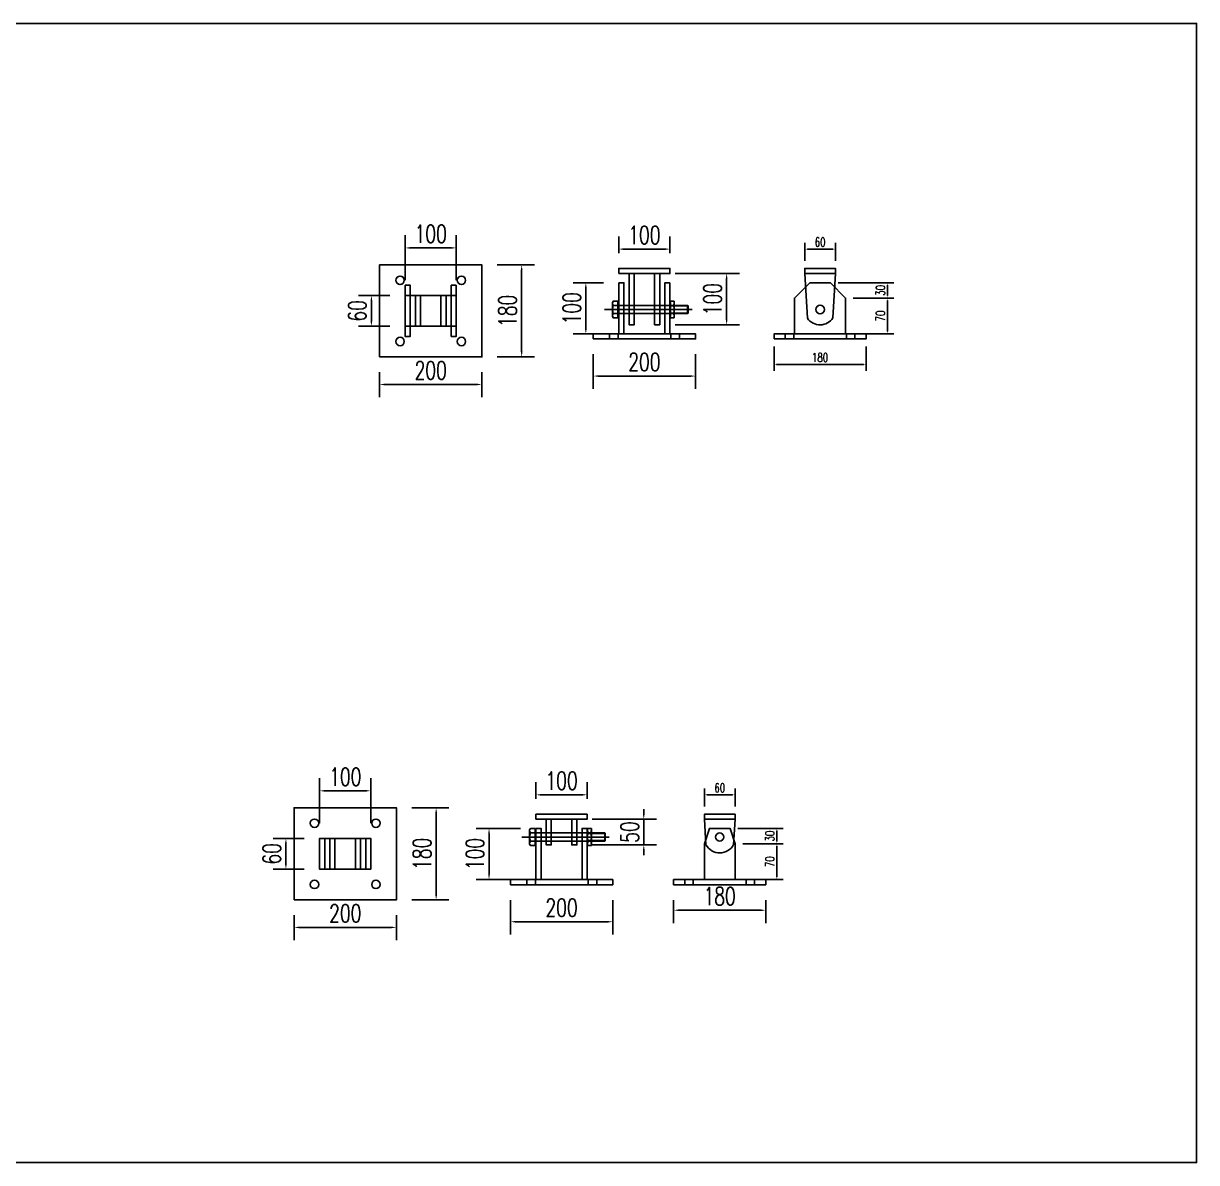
# Model space of a CAD drawing. Header units: millimetres. Extents: x -1546798 to -962116, y 1297493 to 1531173.
# Drawn here: x -1272236 to -1269943, y 1318310 to 1320538 of the extents above; entities that cross this region are included whole.
import ezdxf

# ---------------------------------------------------------------- set-up
doc = ezdxf.new("R2010")
doc.units = ezdxf.units.MM
doc.header["$LTSCALE"] = 10
doc.layers.get('0').update_dxf_attribs({"linetype": 'CONTINUOUS'})
doc.layers.get('DEFPOINTS').update_dxf_attribs({"linetype": 'CONTINUOUS'})
doc.layers.add('W-STEEL_FRAME钢架', color=3, linetype='CONTINUOUS')
doc.layers.add('铝架', color=3, linetype='CONTINUOUS')
doc.styles.add('STANDARD_T3', font='simplex.shx', dxfattribs={"width": 0.7, "bigfont": 'gbcbig.shx'})
doc.dimstyles.new('W&&10', dxfattribs={"dimtxt": 35, "dimasz": 10, "dimexe": 25, "dimexo": 30, "dimgap": 10, "dimtad": 1, "dimdec": 0, "dimzin": 0, "dimdsep": 46, "dimtxsty": 'STANDARD_T3', "dimcen": 0.09, "dimclrd": 1, "dimclre": 1, "dimclrt": 7, "dimazin": 2, "dimtfac": 1, "dimtdec": 0, "dimtix": 1, "dimtmove": 2, "dimatfit": 3, "dimfxl": 100, "dimtolj": 1, "dimtzin": 0, "dimarcsym": 0})
doc.dimstyles.new('W&&5', dxfattribs={"dimtxt": 17.5, "dimasz": 5, "dimexe": 12.5, "dimexo": 15, "dimgap": 5, "dimtad": 1, "dimdec": 0, "dimzin": 0, "dimdsep": 46, "dimtxsty": 'STANDARD_T3', "dimcen": 0.09, "dimclrd": 1, "dimclre": 1, "dimclrt": 7, "dimazin": 2, "dimtfac": 1, "dimtdec": 0, "dimtix": 1, "dimtmove": 2, "dimatfit": 3, "dimfxl": 100, "dimtolj": 1, "dimtzin": 0, "dimarcsym": 0})

# ---------------------------------------------------------------- blocks, each defined once
blk = doc.blocks.new('*D1167')
at = {"layer": 'DEFPOINTS', "color": 0, "transparency": 16777216}
for p in [(-1271122.3, 1319921), (-1270922.3, 1319921), (-1270922.3, 1319848.4)]:
    blk.add_point(p, dxfattribs=at)
at = {"layer": 'W-STEEL_FRAME钢架', "color": 1, "lineweight": -2, "transparency": 16777216}
for p, q in [((-1271122.3, 1319891), (-1271122.3, 1319823.4)), ((-1270922.3, 1319891), (-1270922.3, 1319823.4)), ((-1271112.3, 1319848.4), (-1270932.3, 1319848.4))]:
    blk.add_line(p, q, dxfattribs=at)
at = {"layer": 'W-STEEL_FRAME钢架', "color": 1, "transparency": 16777216}
for points in [[(-1271112.3, 1319850.1), (-1271112.3, 1319846.8), (-1271122.3, 1319848.4)], [(-1270932.3, 1319850.1), (-1270932.3, 1319846.8), (-1270922.3, 1319848.4)]]:
    blk.add_solid(points, dxfattribs=at)
at = {"layer": 'W-STEEL_FRAME钢架', "color": 7, "transparency": 16777216, "insert": (-1271022.3, 1319875.9), "char_height": 35, "attachment_point": 5, "style": 'STANDARD_T3'}
blk.add_mtext('\\A1;200', dxfattribs=at)
blk = doc.blocks.new('*D1168')
at = {"layer": 'DEFPOINTS', "color": 0, "transparency": 16777216}
for p in [(-1271136.8, 1320031), (-1271072.3, 1320031), (-1271072.3, 1319931)]:
    blk.add_point(p, dxfattribs=at)
at = {"layer": 'W-STEEL_FRAME钢架', "color": 1, "lineweight": -2, "transparency": 16777216}
for p, q in [((-1271102.3, 1320031), (-1271161.8, 1320031)), ((-1271136.8, 1319941), (-1271136.8, 1320021)), ((-1271102.3, 1319931), (-1271161.8, 1319931))]:
    blk.add_line(p, q, dxfattribs=at)
at = {"layer": 'W-STEEL_FRAME钢架', "color": 1, "transparency": 16777216}
for points in [[(-1271138.5, 1320021), (-1271135.1, 1320021), (-1271136.8, 1320031)], [(-1271138.5, 1319941), (-1271135.1, 1319941), (-1271136.8, 1319931)]]:
    blk.add_solid(points, dxfattribs=at)
at = {"layer": 'W-STEEL_FRAME钢架', "color": 7, "transparency": 16777216, "insert": (-1271164.3, 1319981), "char_height": 35, "attachment_point": 5, "rotation": 90, "style": 'STANDARD_T3'}
blk.add_mtext('\\A1;100', dxfattribs=at)
blk = doc.blocks.new('*D1169')
at = {"layer": 'DEFPOINTS', "color": 0, "transparency": 16777216}
for p in [(-1270992.3, 1320048.8), (-1270992.3, 1319948.8), (-1270861.5, 1319948.8)]:
    blk.add_point(p, dxfattribs=at)
at = {"layer": 'W-STEEL_FRAME钢架', "color": 1, "lineweight": -2, "transparency": 16777216}
for p, q in [((-1270962.3, 1320048.8), (-1270836.5, 1320048.8)), ((-1270861.5, 1320038.8), (-1270861.5, 1319958.8)), ((-1270962.3, 1319948.8), (-1270836.5, 1319948.8))]:
    blk.add_line(p, q, dxfattribs=at)
at = {"layer": 'W-STEEL_FRAME钢架', "color": 1, "transparency": 16777216}
for points in [[(-1270863.2, 1320038.8), (-1270859.8, 1320038.8), (-1270861.5, 1320048.8)], [(-1270863.2, 1319958.8), (-1270859.8, 1319958.8), (-1270861.5, 1319948.8)]]:
    blk.add_solid(points, dxfattribs=at)
at = {"layer": 'W-STEEL_FRAME钢架', "color": 7, "transparency": 16777216, "insert": (-1270889, 1319998.8), "char_height": 35, "attachment_point": 5, "rotation": 90, "style": 'STANDARD_T3'}
blk.add_mtext('\\A1;100', dxfattribs=at)
blk = doc.blocks.new('*D1170')
at = {"layer": 'DEFPOINTS', "color": 0, "transparency": 16777216}
for p in [(-1270972.3, 1320096.7), (-1271072.3, 1320058.8), (-1270972.3, 1320058.8)]:
    blk.add_point(p, dxfattribs=at)
at = {"layer": 'W-STEEL_FRAME钢架', "color": 1, "lineweight": -2, "transparency": 16777216}
for p, q in [((-1271072.3, 1320088.8), (-1271072.3, 1320121.7)), ((-1270972.3, 1320088.8), (-1270972.3, 1320121.7)), ((-1271062.3, 1320096.7), (-1270982.3, 1320096.7))]:
    blk.add_line(p, q, dxfattribs=at)
at = {"layer": 'W-STEEL_FRAME钢架', "color": 1, "transparency": 16777216}
for points in [[(-1271062.3, 1320098.4), (-1271062.3, 1320095), (-1271072.3, 1320096.7)], [(-1270982.3, 1320098.4), (-1270982.3, 1320095), (-1270972.3, 1320096.7)]]:
    blk.add_solid(points, dxfattribs=at)
at = {"layer": 'W-STEEL_FRAME钢架', "color": 7, "transparency": 16777216, "insert": (-1271022.3, 1320124.2), "char_height": 35, "attachment_point": 5, "style": 'STANDARD_T3'}
blk.add_mtext('\\A1;100', dxfattribs=at)
blk = doc.blocks.new('*D1171')
at = {"layer": 'DEFPOINTS', "color": 0, "transparency": 16777216}
for p in [(-1270768.8, 1319921), (-1270588.8, 1319921), (-1270588.8, 1319871)]:
    blk.add_point(p, dxfattribs=at)
at = {"layer": 'W-STEEL_FRAME钢架', "color": 1, "lineweight": -2, "transparency": 16777216}
for p, q in [((-1270768.8, 1319906), (-1270768.8, 1319858.5)), ((-1270588.8, 1319906), (-1270588.8, 1319858.5)), ((-1270763.8, 1319871), (-1270593.8, 1319871))]:
    blk.add_line(p, q, dxfattribs=at)
at = {"layer": 'W-STEEL_FRAME钢架', "color": 1, "transparency": 16777216}
for points in [[(-1270763.8, 1319871.8), (-1270763.8, 1319870.1), (-1270768.8, 1319871)], [(-1270593.8, 1319871.8), (-1270593.8, 1319870.1), (-1270588.8, 1319871)]]:
    blk.add_solid(points, dxfattribs=at)
at = {"layer": 'W-STEEL_FRAME钢架', "color": 7, "transparency": 16777216, "insert": (-1270678.8, 1319884.7), "char_height": 17.5, "attachment_point": 5, "style": 'STANDARD_T3'}
blk.add_mtext('\\A1;180', dxfattribs=at)
blk = doc.blocks.new('*D1172')
at = {"layer": 'DEFPOINTS', "color": 0, "transparency": 16777216}
for p in [(-1270648.7, 1320096.7), (-1270708.7, 1320058.8), (-1270648.7, 1320058.8)]:
    blk.add_point(p, dxfattribs=at)
at = {"layer": 'W-STEEL_FRAME钢架', "color": 1, "lineweight": -2, "transparency": 16777216}
for p, q in [((-1270708.7, 1320073.8), (-1270708.7, 1320109.2)), ((-1270648.7, 1320073.8), (-1270648.7, 1320109.2)), ((-1270703.7, 1320096.7), (-1270653.7, 1320096.7))]:
    blk.add_line(p, q, dxfattribs=at)
at = {"layer": 'W-STEEL_FRAME钢架', "color": 1, "transparency": 16777216}
for points in [[(-1270703.7, 1320097.5), (-1270703.7, 1320095.8), (-1270708.7, 1320096.7)], [(-1270653.7, 1320097.5), (-1270653.7, 1320095.8), (-1270648.7, 1320096.7)]]:
    blk.add_solid(points, dxfattribs=at)
at = {"layer": 'W-STEEL_FRAME钢架', "color": 7, "transparency": 16777216, "insert": (-1270678.7, 1320110.4), "char_height": 17.5, "attachment_point": 5, "style": 'STANDARD_T3'}
blk.add_mtext('\\A1;60', dxfattribs=at)
blk = doc.blocks.new('*D1173')
at = {"layer": 'DEFPOINTS', "color": 0, "transparency": 16777216}
for p in [(-1270628.8, 1320001), (-1270546.9, 1320001), (-1270628.8, 1319931)]:
    blk.add_point(p, dxfattribs=at)
at = {"layer": 'W-STEEL_FRAME钢架', "color": 1, "lineweight": -2, "transparency": 16777216}
for p, q in [((-1270613.8, 1320001), (-1270534.4, 1320001)), ((-1270546.9, 1319936), (-1270546.9, 1319996)), ((-1270613.8, 1319931), (-1270534.4, 1319931))]:
    blk.add_line(p, q, dxfattribs=at)
at = {"layer": 'W-STEEL_FRAME钢架', "color": 1, "transparency": 16777216}
for points in [[(-1270547.7, 1319996), (-1270546.1, 1319996), (-1270546.9, 1320001)], [(-1270547.7, 1319936), (-1270546.1, 1319936), (-1270546.9, 1319931)]]:
    blk.add_solid(points, dxfattribs=at)
at = {"layer": 'W-STEEL_FRAME钢架', "color": 7, "transparency": 16777216, "insert": (-1270560.7, 1319966), "char_height": 17.5, "attachment_point": 5, "rotation": 90, "style": 'STANDARD_T3'}
blk.add_mtext('\\A1;70', dxfattribs=at)
blk = doc.blocks.new('*D1174')
at = {"layer": 'DEFPOINTS', "color": 0, "transparency": 16777216}
for p in [(-1270658.6, 1320031), (-1270546.9, 1320031), (-1270628.8, 1320001)]:
    blk.add_point(p, dxfattribs=at)
at = {"layer": 'W-STEEL_FRAME钢架', "color": 1, "lineweight": -2, "transparency": 16777216}
for p, q in [((-1270643.6, 1320031), (-1270534.4, 1320031)), ((-1270546.9, 1320006), (-1270546.9, 1320026)), ((-1270613.8, 1320001), (-1270534.4, 1320001))]:
    blk.add_line(p, q, dxfattribs=at)
at = {"layer": 'W-STEEL_FRAME钢架', "color": 1, "transparency": 16777216}
for points in [[(-1270547.7, 1320026), (-1270546.1, 1320026), (-1270546.9, 1320031)], [(-1270547.7, 1320006), (-1270546.1, 1320006), (-1270546.9, 1320001)]]:
    blk.add_solid(points, dxfattribs=at)
at = {"layer": 'W-STEEL_FRAME钢架', "color": 7, "transparency": 16777216, "insert": (-1270560.7, 1320016), "char_height": 17.5, "attachment_point": 5, "rotation": 90, "style": 'STANDARD_T3'}
blk.add_mtext('\\A1;30', dxfattribs=at)
blk = doc.blocks.new('*D1175')
at = {"layer": 'DEFPOINTS', "color": 0, "transparency": 16777216}
for p in [(-1271540.1, 1319885.9), (-1271340.1, 1319885.9), (-1271340.1, 1319832)]:
    blk.add_point(p, dxfattribs=at)
at = {"layer": 'W-STEEL_FRAME钢架', "color": 1, "lineweight": -2, "transparency": 16777216}
for p, q in [((-1271540.1, 1319855.9), (-1271540.1, 1319807)), ((-1271340.1, 1319855.9), (-1271340.1, 1319807)), ((-1271530.1, 1319832), (-1271350.1, 1319832))]:
    blk.add_line(p, q, dxfattribs=at)
at = {"layer": 'W-STEEL_FRAME钢架', "color": 1, "transparency": 16777216}
for points in [[(-1271530.1, 1319833.6), (-1271530.1, 1319830.3), (-1271540.1, 1319832)], [(-1271350.1, 1319833.6), (-1271350.1, 1319830.3), (-1271340.1, 1319832)]]:
    blk.add_solid(points, dxfattribs=at)
at = {"layer": 'W-STEEL_FRAME钢架', "color": 7, "transparency": 16777216, "insert": (-1271440.1, 1319859.5), "char_height": 35, "attachment_point": 5, "style": 'STANDARD_T3'}
blk.add_mtext('\\A1;200', dxfattribs=at)
blk = doc.blocks.new('*D1110')
at = {"layer": 'DEFPOINTS', "color": 0, "transparency": 16777216}
for p in [(-1271340.1, 1320065.9), (-1271262.3, 1320065.9), (-1271340.1, 1319885.9)]:
    blk.add_point(p, dxfattribs=at)
at = {"layer": 'W-STEEL_FRAME钢架', "color": 1, "lineweight": -2, "transparency": 16777216}
for p, q in [((-1271310.1, 1320065.9), (-1271237.3, 1320065.9)), ((-1271262.3, 1319895.9), (-1271262.3, 1320055.9)), ((-1271310.1, 1319885.9), (-1271237.3, 1319885.9))]:
    blk.add_line(p, q, dxfattribs=at)
at = {"layer": 'W-STEEL_FRAME钢架', "color": 1, "transparency": 16777216}
for points in [[(-1271263.9, 1320055.9), (-1271260.6, 1320055.9), (-1271262.3, 1320065.9)], [(-1271263.9, 1319895.9), (-1271260.6, 1319895.9), (-1271262.3, 1319885.9)]]:
    blk.add_solid(points, dxfattribs=at)
at = {"layer": 'W-STEEL_FRAME钢架', "color": 7, "transparency": 16777216, "insert": (-1271289.8, 1319975.9), "char_height": 35, "attachment_point": 5, "rotation": 90, "style": 'STANDARD_T3'}
blk.add_mtext('\\A1;180', dxfattribs=at)
blk = doc.blocks.new('*D1176')
at = {"layer": 'DEFPOINTS', "color": 0, "transparency": 16777216}
for p in [(-1271390.1, 1320099.1), (-1271490.1, 1320005.9), (-1271390.1, 1320005.9)]:
    blk.add_point(p, dxfattribs=at)
at = {"layer": 'W-STEEL_FRAME钢架', "color": 1, "lineweight": -2, "transparency": 16777216}
for p, q in [((-1271490.1, 1320035.9), (-1271490.1, 1320124.1)), ((-1271390.1, 1320035.9), (-1271390.1, 1320124.1)), ((-1271480.1, 1320099.1), (-1271400.1, 1320099.1))]:
    blk.add_line(p, q, dxfattribs=at)
at = {"layer": 'W-STEEL_FRAME钢架', "color": 1, "transparency": 16777216}
for points in [[(-1271480.1, 1320100.7), (-1271480.1, 1320097.4), (-1271490.1, 1320099.1)], [(-1271400.1, 1320100.7), (-1271400.1, 1320097.4), (-1271390.1, 1320099.1)]]:
    blk.add_solid(points, dxfattribs=at)
at = {"layer": 'W-STEEL_FRAME钢架', "color": 7, "transparency": 16777216, "insert": (-1271440.1, 1320126.6), "char_height": 35, "attachment_point": 5, "style": 'STANDARD_T3'}
blk.add_mtext('\\A1;100', dxfattribs=at)
blk = doc.blocks.new('*D1177')
at = {"layer": 'DEFPOINTS', "color": 0, "transparency": 16777216}
for p in [(-1271556.1, 1320005.9), (-1271490.1, 1320005.9), (-1271490.1, 1319945.9)]:
    blk.add_point(p, dxfattribs=at)
at = {"layer": 'W-STEEL_FRAME钢架', "color": 1, "lineweight": -2, "transparency": 16777216}
for p, q in [((-1271520.1, 1320005.9), (-1271581.1, 1320005.9)), ((-1271556.1, 1319955.9), (-1271556.1, 1319995.9)), ((-1271520.1, 1319945.9), (-1271581.1, 1319945.9))]:
    blk.add_line(p, q, dxfattribs=at)
at = {"layer": 'W-STEEL_FRAME钢架', "color": 1, "transparency": 16777216}
for points in [[(-1271557.8, 1319995.9), (-1271554.4, 1319995.9), (-1271556.1, 1320005.9)], [(-1271557.8, 1319955.9), (-1271554.4, 1319955.9), (-1271556.1, 1319945.9)]]:
    blk.add_solid(points, dxfattribs=at)
at = {"layer": 'W-STEEL_FRAME钢架', "color": 7, "transparency": 16777216, "insert": (-1271583.6, 1319975.9), "char_height": 35, "attachment_point": 5, "rotation": 90, "style": 'STANDARD_T3'}
blk.add_mtext('\\A1;60', dxfattribs=at)
blk = doc.blocks.new('luosi')
at = {"color": 6}
for p, q in [((155.7, 0), (-15.4, 0)), ((10.5, 8), (1.5, 8)), ((112.8, 16.6), (120.8, 16.6)), ((112.8, 16.6), (112.8, -16.6)), ((112.8, 8), (120.8, 8)), ((120.8, 16.6), (120.8, -16.6)), ((10.5, -8), (1.5, -8)), ((112.8, -8), (120.8, -8)), ((112.8, -16.6), (120.8, -16.6))]:
    blk.add_line(p, q, dxfattribs=at)
for points in [[(10.5, -16.6), (1.5, -16.6), (0, -14), (0, 14), (1.5, 16.6), (10.5, 16.6)], [(10.5, 12.4), (11.1, 12.4), (11.1, -12.4), (10.5, -12.4)]]:
    blk.add_lwpolyline(points, close=True, dxfattribs=at)
for points in [[(11.1, -8), (146.9, -8), (147.9, -7), (147.9, 7), (146.9, 8), (11.1, 8)], [(111.2, 8), (112.9, 7), (147.9, 7)], [(146.9, 8), (146.9, -8)], [(111.2, -8), (112.9, -7), (147.9, -7)]]:
    blk.add_lwpolyline(points, dxfattribs=at)
for centre, radius, start, end in [((6.9, 12.3), 6.91, 141.5307, 218.4693), ((22.1, 0), 22.1, 158.7607, 201.2393), ((134.9, 16), 22.1, 178.4824, 201.2393), ((134.9, 0), 22.1, 158.7607, 201.2393), ((98.8, 16), 22.1, 338.7607, 1.5176), ((98.8, 0), 22.1, 338.7607, 21.2393), ((6.9, -12.3), 6.91, 141.5307, 218.4693), ((134.9, -16), 22.1, 158.7607, 181.5348), ((98.8, -16), 22.1, 358.4652, 21.2393)]:
    blk.add_arc(centre, radius, start, end, dxfattribs=at)
blk = doc.blocks.new('*D1178')
at = {"layer": 'DEFPOINTS', "color": 0, "transparency": 16777216}
for p in [(-1271707.3, 1318824.1), (-1271507.3, 1318824.1), (-1271507.3, 1318770.2)]:
    blk.add_point(p, dxfattribs=at)
at = {"layer": 'W-STEEL_FRAME钢架', "color": 1, "lineweight": -2, "transparency": 16777216}
for p, q in [((-1271707.3, 1318794.1), (-1271707.3, 1318745.2)), ((-1271507.3, 1318794.1), (-1271507.3, 1318745.2)), ((-1271697.3, 1318770.2), (-1271517.3, 1318770.2))]:
    blk.add_line(p, q, dxfattribs=at)
at = {"layer": 'W-STEEL_FRAME钢架', "color": 1, "transparency": 16777216}
for points in [[(-1271697.3, 1318771.9), (-1271697.3, 1318768.6), (-1271707.3, 1318770.2)], [(-1271517.3, 1318771.9), (-1271517.3, 1318768.6), (-1271507.3, 1318770.2)]]:
    blk.add_solid(points, dxfattribs=at)
at = {"layer": 'W-STEEL_FRAME钢架', "color": 7, "transparency": 16777216, "insert": (-1271607.3, 1318797.7), "char_height": 35, "attachment_point": 5, "style": 'STANDARD_T3'}
blk.add_mtext('\\A1;200', dxfattribs=at)
blk = doc.blocks.new('*D1111')
at = {"layer": 'DEFPOINTS', "color": 0, "transparency": 16777216}
for p in [(-1271507.3, 1319004.1), (-1271429.5, 1319004.1), (-1271507.3, 1318824.1)]:
    blk.add_point(p, dxfattribs=at)
at = {"layer": 'W-STEEL_FRAME钢架', "color": 1, "lineweight": -2, "transparency": 16777216}
for p, q in [((-1271477.3, 1319004.1), (-1271404.5, 1319004.1)), ((-1271429.5, 1318834.1), (-1271429.5, 1318994.1)), ((-1271477.3, 1318824.1), (-1271404.5, 1318824.1))]:
    blk.add_line(p, q, dxfattribs=at)
at = {"layer": 'W-STEEL_FRAME钢架', "color": 1, "transparency": 16777216}
for points in [[(-1271431.2, 1318994.1), (-1271427.8, 1318994.1), (-1271429.5, 1319004.1)], [(-1271431.2, 1318834.1), (-1271427.8, 1318834.1), (-1271429.5, 1318824.1)]]:
    blk.add_solid(points, dxfattribs=at)
at = {"layer": 'W-STEEL_FRAME钢架', "color": 7, "transparency": 16777216, "insert": (-1271457, 1318914.1), "char_height": 35, "attachment_point": 5, "rotation": 90, "style": 'STANDARD_T3'}
blk.add_mtext('\\A1;180', dxfattribs=at)
blk = doc.blocks.new('*D1179')
at = {"layer": 'DEFPOINTS', "color": 0, "transparency": 16777216}
for p in [(-1271557.3, 1319037.3), (-1271657.3, 1318944.1), (-1271557.3, 1318944.1)]:
    blk.add_point(p, dxfattribs=at)
at = {"layer": 'W-STEEL_FRAME钢架', "color": 1, "lineweight": -2, "transparency": 16777216}
for p, q in [((-1271657.3, 1318974.1), (-1271657.3, 1319062.3)), ((-1271557.3, 1318974.1), (-1271557.3, 1319062.3)), ((-1271647.3, 1319037.3), (-1271567.3, 1319037.3))]:
    blk.add_line(p, q, dxfattribs=at)
at = {"layer": 'W-STEEL_FRAME钢架', "color": 1, "transparency": 16777216}
for points in [[(-1271647.3, 1319039), (-1271647.3, 1319035.7), (-1271657.3, 1319037.3)], [(-1271567.3, 1319039), (-1271567.3, 1319035.7), (-1271557.3, 1319037.3)]]:
    blk.add_solid(points, dxfattribs=at)
at = {"layer": 'W-STEEL_FRAME钢架', "color": 7, "transparency": 16777216, "insert": (-1271607.3, 1319064.8), "char_height": 35, "attachment_point": 5, "style": 'STANDARD_T3'}
blk.add_mtext('\\A1;100', dxfattribs=at)
blk = doc.blocks.new('*D1180')
at = {"layer": 'DEFPOINTS', "color": 0, "transparency": 16777216}
for p in [(-1271723.3, 1318944.1), (-1271657.3, 1318944.1), (-1271657.3, 1318884.1)]:
    blk.add_point(p, dxfattribs=at)
at = {"layer": 'W-STEEL_FRAME钢架', "color": 1, "lineweight": -2, "transparency": 16777216}
for p, q in [((-1271687.3, 1318944.1), (-1271748.3, 1318944.1)), ((-1271723.3, 1318894.1), (-1271723.3, 1318934.1)), ((-1271687.3, 1318884.1), (-1271748.3, 1318884.1))]:
    blk.add_line(p, q, dxfattribs=at)
at = {"layer": 'W-STEEL_FRAME钢架', "color": 1, "transparency": 16777216}
for points in [[(-1271725, 1318934.1), (-1271721.6, 1318934.1), (-1271723.3, 1318944.1)], [(-1271725, 1318894.1), (-1271721.6, 1318894.1), (-1271723.3, 1318884.1)]]:
    blk.add_solid(points, dxfattribs=at)
at = {"layer": 'W-STEEL_FRAME钢架', "color": 7, "transparency": 16777216, "insert": (-1271750.8, 1318914.1), "char_height": 35, "attachment_point": 5, "rotation": 90, "style": 'STANDARD_T3'}
blk.add_mtext('\\A1;60', dxfattribs=at)
blk = doc.blocks.new('*D1112')
at = {"layer": 'DEFPOINTS', "color": 0, "transparency": 16777216}
for p in [(-1271284.3, 1318853.8), (-1271084.3, 1318853.8), (-1271084.3, 1318781.3)]:
    blk.add_point(p, dxfattribs=at)
at = {"layer": 'W-STEEL_FRAME钢架', "color": 1, "lineweight": -2, "transparency": 16777216}
for p, q in [((-1271284.3, 1318823.8), (-1271284.3, 1318756.3)), ((-1271084.3, 1318823.8), (-1271084.3, 1318756.3)), ((-1271274.3, 1318781.3), (-1271094.3, 1318781.3))]:
    blk.add_line(p, q, dxfattribs=at)
at = {"layer": 'W-STEEL_FRAME钢架', "color": 1, "transparency": 16777216}
for points in [[(-1271274.3, 1318782.9), (-1271274.3, 1318779.6), (-1271284.3, 1318781.3)], [(-1271094.3, 1318782.9), (-1271094.3, 1318779.6), (-1271084.3, 1318781.3)]]:
    blk.add_solid(points, dxfattribs=at)
at = {"layer": 'W-STEEL_FRAME钢架', "color": 7, "transparency": 16777216, "insert": (-1271184.3, 1318808.8), "char_height": 35, "attachment_point": 5, "style": 'STANDARD_T3'}
blk.add_mtext('\\A1;200', dxfattribs=at)
blk = doc.blocks.new('*D1113')
at = {"layer": 'DEFPOINTS', "color": 0, "transparency": 16777216}
for p in [(-1271326.1, 1318963.8), (-1271234.3, 1318963.8), (-1271234.3, 1318863.8)]:
    blk.add_point(p, dxfattribs=at)
at = {"layer": 'W-STEEL_FRAME钢架', "color": 1, "lineweight": -2, "transparency": 16777216}
for p, q in [((-1271264.3, 1318963.8), (-1271351.1, 1318963.8)), ((-1271326.1, 1318873.8), (-1271326.1, 1318953.8)), ((-1271264.3, 1318863.8), (-1271351.1, 1318863.8))]:
    blk.add_line(p, q, dxfattribs=at)
at = {"layer": 'W-STEEL_FRAME钢架', "color": 1, "transparency": 16777216}
for points in [[(-1271327.8, 1318953.8), (-1271324.5, 1318953.8), (-1271326.1, 1318963.8)], [(-1271327.8, 1318873.8), (-1271324.5, 1318873.8), (-1271326.1, 1318863.8)]]:
    blk.add_solid(points, dxfattribs=at)
at = {"layer": 'W-STEEL_FRAME钢架', "color": 7, "transparency": 16777216, "insert": (-1271353.6, 1318913.8), "char_height": 35, "attachment_point": 5, "rotation": 90, "style": 'STANDARD_T3'}
blk.add_mtext('\\A1;100', dxfattribs=at)
blk = doc.blocks.new('*D1114')
at = {"layer": 'DEFPOINTS', "color": 0, "transparency": 16777216}
for p in [(-1271154.3, 1318981.6), (-1271154.3, 1318931.6), (-1271023.5, 1318931.6)]:
    blk.add_point(p, dxfattribs=at)
at = {"layer": 'W-STEEL_FRAME钢架', "color": 1, "lineweight": -2, "transparency": 16777216}
for p, q in [((-1271124.3, 1318981.6), (-1270998.5, 1318981.6)), ((-1271023.5, 1318991.6), (-1271023.5, 1319001.6)), ((-1271023.5, 1318981.6), (-1271023.5, 1318931.6)), ((-1271124.3, 1318931.6), (-1270998.5, 1318931.6)), ((-1271023.5, 1318921.6), (-1271023.5, 1318911.6))]:
    blk.add_line(p, q, dxfattribs=at)
at = {"layer": 'W-STEEL_FRAME钢架', "color": 1, "transparency": 16777216}
for points in [[(-1271025.2, 1318991.6), (-1271021.8, 1318991.6), (-1271023.5, 1318981.6)], [(-1271025.2, 1318921.6), (-1271021.8, 1318921.6), (-1271023.5, 1318931.6)]]:
    blk.add_solid(points, dxfattribs=at)
at = {"layer": 'W-STEEL_FRAME钢架', "color": 7, "transparency": 16777216, "insert": (-1271051, 1318956.6), "char_height": 35, "attachment_point": 5, "rotation": 90, "style": 'STANDARD_T3'}
blk.add_mtext('\\A1;50', dxfattribs=at)
blk = doc.blocks.new('*D1115')
at = {"layer": 'DEFPOINTS', "color": 0, "transparency": 16777216}
for p in [(-1271134.3, 1319029.5), (-1271234.3, 1318991.6), (-1271134.3, 1318991.6)]:
    blk.add_point(p, dxfattribs=at)
at = {"layer": 'W-STEEL_FRAME钢架', "color": 1, "lineweight": -2, "transparency": 16777216}
for p, q in [((-1271234.3, 1319021.6), (-1271234.3, 1319054.5)), ((-1271134.3, 1319021.6), (-1271134.3, 1319054.5)), ((-1271224.3, 1319029.5), (-1271144.3, 1319029.5))]:
    blk.add_line(p, q, dxfattribs=at)
at = {"layer": 'W-STEEL_FRAME钢架', "color": 1, "transparency": 16777216}
for points in [[(-1271224.3, 1319031.2), (-1271224.3, 1319027.8), (-1271234.3, 1319029.5)], [(-1271144.3, 1319031.2), (-1271144.3, 1319027.8), (-1271134.3, 1319029.5)]]:
    blk.add_solid(points, dxfattribs=at)
at = {"layer": 'W-STEEL_FRAME钢架', "color": 7, "transparency": 16777216, "insert": (-1271184.3, 1319057), "char_height": 35, "attachment_point": 5, "style": 'STANDARD_T3'}
blk.add_mtext('\\A1;100', dxfattribs=at)
blk = doc.blocks.new('*D1116')
at = {"layer": 'DEFPOINTS', "color": 0, "transparency": 16777216}
for p in [(-1270965.1, 1318853.8), (-1270785.1, 1318853.8), (-1270785.1, 1318803.8)]:
    blk.add_point(p, dxfattribs=at)
at = {"layer": 'W-STEEL_FRAME钢架', "color": 1, "lineweight": -2, "transparency": 16777216}
for p, q in [((-1270965.1, 1318823.8), (-1270965.1, 1318778.8)), ((-1270785.1, 1318823.8), (-1270785.1, 1318778.8)), ((-1270955.1, 1318803.8), (-1270795.1, 1318803.8))]:
    blk.add_line(p, q, dxfattribs=at)
at = {"layer": 'W-STEEL_FRAME钢架', "color": 1, "transparency": 16777216}
for points in [[(-1270955.1, 1318805.5), (-1270955.1, 1318802.1), (-1270965.1, 1318803.8)], [(-1270795.1, 1318805.5), (-1270795.1, 1318802.1), (-1270785.1, 1318803.8)]]:
    blk.add_solid(points, dxfattribs=at)
at = {"layer": 'W-STEEL_FRAME钢架', "color": 7, "transparency": 16777216, "insert": (-1270875.1, 1318831.3), "char_height": 35, "attachment_point": 5, "style": 'STANDARD_T3'}
blk.add_mtext('\\A1;180', dxfattribs=at)
blk = doc.blocks.new('*D1117')
at = {"layer": 'DEFPOINTS', "color": 0, "transparency": 16777216}
for p in [(-1270845, 1319029.5), (-1270905, 1318991.6), (-1270845, 1318991.6)]:
    blk.add_point(p, dxfattribs=at)
at = {"layer": 'W-STEEL_FRAME钢架', "color": 1, "lineweight": -2, "transparency": 16777216}
for p, q in [((-1270905, 1319006.6), (-1270905, 1319042)), ((-1270900, 1319029.5), (-1270850, 1319029.5)), ((-1270845, 1319006.6), (-1270845, 1319042))]:
    blk.add_line(p, q, dxfattribs=at)
at = {"layer": 'W-STEEL_FRAME钢架', "color": 1, "transparency": 16777216}
for points in [[(-1270900, 1319030.3), (-1270900, 1319028.7), (-1270905, 1319029.5)], [(-1270850, 1319030.3), (-1270850, 1319028.7), (-1270845, 1319029.5)]]:
    blk.add_solid(points, dxfattribs=at)
at = {"layer": 'W-STEEL_FRAME钢架', "color": 7, "transparency": 16777216, "insert": (-1270875, 1319043.2), "char_height": 17.5, "attachment_point": 5, "style": 'STANDARD_T3'}
blk.add_mtext('\\A1;60', dxfattribs=at)
blk = doc.blocks.new('*D1118')
at = {"layer": 'DEFPOINTS', "color": 0, "transparency": 16777216}
for p in [(-1270845.1, 1318933.8), (-1270763.3, 1318933.8), (-1270845.1, 1318863.8)]:
    blk.add_point(p, dxfattribs=at)
at = {"layer": 'W-STEEL_FRAME钢架', "color": 1, "lineweight": -2, "transparency": 16777216}
for p, q in [((-1270830.1, 1318933.8), (-1270750.8, 1318933.8)), ((-1270763.3, 1318868.8), (-1270763.3, 1318928.8)), ((-1270830.1, 1318863.8), (-1270750.8, 1318863.8))]:
    blk.add_line(p, q, dxfattribs=at)
at = {"layer": 'W-STEEL_FRAME钢架', "color": 1, "transparency": 16777216}
for points in [[(-1270764.1, 1318928.8), (-1270762.4, 1318928.8), (-1270763.3, 1318933.8)], [(-1270764.1, 1318868.8), (-1270762.4, 1318868.8), (-1270763.3, 1318863.8)]]:
    blk.add_solid(points, dxfattribs=at)
at = {"layer": 'W-STEEL_FRAME钢架', "color": 7, "transparency": 16777216, "insert": (-1270777, 1318898.8), "char_height": 17.5, "attachment_point": 5, "rotation": 90, "style": 'STANDARD_T3'}
blk.add_mtext('\\A1;70', dxfattribs=at)
blk = doc.blocks.new('*D1119')
at = {"layer": 'DEFPOINTS', "color": 0, "transparency": 16777216}
for p in [(-1270854.9, 1318963.8), (-1270763.3, 1318963.8), (-1270825.1, 1318933.8)]:
    blk.add_point(p, dxfattribs=at)
at = {"layer": 'W-STEEL_FRAME钢架', "color": 1, "lineweight": -2, "transparency": 16777216}
for p, q in [((-1270839.9, 1318963.8), (-1270750.8, 1318963.8)), ((-1270763.3, 1318938.8), (-1270763.3, 1318958.8)), ((-1270810.1, 1318933.8), (-1270750.8, 1318933.8))]:
    blk.add_line(p, q, dxfattribs=at)
at = {"layer": 'W-STEEL_FRAME钢架', "color": 1, "transparency": 16777216}
for points in [[(-1270764.1, 1318958.8), (-1270762.4, 1318958.8), (-1270763.3, 1318963.8)], [(-1270764.1, 1318938.8), (-1270762.4, 1318938.8), (-1270763.3, 1318933.8)]]:
    blk.add_solid(points, dxfattribs=at)
at = {"layer": 'W-STEEL_FRAME钢架', "color": 7, "transparency": 16777216, "insert": (-1270777, 1318948.8), "char_height": 17.5, "attachment_point": 5, "rotation": 90, "style": 'STANDARD_T3'}
blk.add_mtext('\\A1;30', dxfattribs=at)

msp = doc.modelspace()

# ---------------------------------------------------------------- linework, layer by layer
at = {"layer": 'W-STEEL_FRAME钢架', "color": 0}
for p, q in [((-1271090.5, 1319931), (-1271090.5, 1319921)), ((-1271073.5, 1319931), (-1271073.5, 1319921)), ((-1270970.5, 1319931), (-1270970.5, 1319921)), ((-1270953.5, 1319931), (-1270953.5, 1319921)), ((-1270746.8, 1319921), (-1270746.8, 1319931)), ((-1270730.3, 1319921), (-1270730.3, 1319931)), ((-1270627.2, 1319921), (-1270627.2, 1319931)), ((-1270610.7, 1319921), (-1270610.7, 1319931)), ((-1271252.5, 1318863.8), (-1271252.5, 1318853.8)), ((-1271235.5, 1318863.8), (-1271235.5, 1318853.8)), ((-1271132.5, 1318863.8), (-1271132.5, 1318853.8)), ((-1271115.5, 1318863.8), (-1271115.5, 1318853.8)), ((-1270943.2, 1318853.8), (-1270943.2, 1318863.8)), ((-1270926.7, 1318853.8), (-1270926.7, 1318863.8)), ((-1270823.6, 1318853.8), (-1270823.6, 1318863.8)), ((-1270807.1, 1318853.8), (-1270807.1, 1318863.8))]:
    msp.add_line(p, q, dxfattribs=at)
for points in [[(-1274214.5, 1320538), (-1269942.7, 1320538), (-1269942.7, 1318310.4), (-1274214.5, 1318310.4)], [(-1271540.1, 1319885.9), (-1271340.1, 1319885.9), (-1271340.1, 1320065.9), (-1271540.1, 1320065.9)], [(-1271072.3, 1320048.8), (-1270972.3, 1320048.8), (-1270972.3, 1320058.8), (-1271072.3, 1320058.8)], [(-1271052.3, 1320048.8), (-1271052.3, 1319948.8), (-1271042.3, 1319948.8), (-1271042.3, 1320048.8)], [(-1270992.3, 1320048.8), (-1270992.3, 1319948.8), (-1271002.3, 1319948.8), (-1271002.3, 1320048.8)], [(-1270708.7, 1320048.8), (-1270648.7, 1320048.8), (-1270648.7, 1320058.8), (-1270708.7, 1320058.8)], [(-1270728.8, 1319931), (-1270628.8, 1319931), (-1270628.8, 1320001), (-1270658.6, 1320031), (-1270698.8, 1320031), (-1270728.8, 1320001)], [(-1271490.1, 1319945.9), (-1271390.1, 1319945.9), (-1271390.1, 1320005.9), (-1271490.1, 1320005.9)], [(-1271470.1, 1320005.9), (-1271470.1, 1319945.9), (-1271460.1, 1319945.9), (-1271460.1, 1320005.9)], [(-1271410.1, 1320005.9), (-1271410.1, 1319945.9), (-1271420.1, 1319945.9), (-1271420.1, 1320005.9)], [(-1271122.3, 1319921), (-1270922.3, 1319921), (-1270922.3, 1319931), (-1271122.3, 1319931)], [(-1270768.8, 1319921), (-1270588.8, 1319921), (-1270588.8, 1319931), (-1270768.8, 1319931)], [(-1271707.3, 1318824.1), (-1271507.3, 1318824.1), (-1271507.3, 1319004.1), (-1271707.3, 1319004.1)], [(-1271234.3, 1318981.6), (-1271134.3, 1318981.6), (-1271134.3, 1318991.6), (-1271234.3, 1318991.6)], [(-1271214.3, 1318981.6), (-1271214.3, 1318931.6), (-1271204.3, 1318931.6), (-1271204.3, 1318981.6)], [(-1271154.3, 1318981.6), (-1271154.3, 1318931.6), (-1271164.3, 1318931.6), (-1271164.3, 1318981.6)], [(-1270905, 1318981.6), (-1270845, 1318981.6), (-1270845, 1318991.6), (-1270905, 1318991.6)], [(-1270905.1, 1318863.8), (-1270845.1, 1318863.8), (-1270845.1, 1318933.8), (-1270854.9, 1318963.8), (-1270895.1, 1318963.8), (-1270905.1, 1318933.8)], [(-1271657.3, 1318884.1), (-1271557.3, 1318884.1), (-1271557.3, 1318944.1), (-1271657.3, 1318944.1)], [(-1271637.3, 1318944.1), (-1271637.3, 1318884.1), (-1271627.3, 1318884.1), (-1271627.3, 1318944.1)], [(-1271577.3, 1318944.1), (-1271577.3, 1318884.1), (-1271587.3, 1318884.1), (-1271587.3, 1318944.1)], [(-1271284.3, 1318853.8), (-1271084.3, 1318853.8), (-1271084.3, 1318863.8), (-1271284.3, 1318863.8)], [(-1270965.1, 1318853.8), (-1270785.1, 1318853.8), (-1270785.1, 1318863.8), (-1270965.1, 1318863.8)]]:
    msp.add_lwpolyline(points, close=True, dxfattribs=at)
for points in [[(-1270653.6, 1319962.3), (-1270648.7, 1320048.8), (-1270708.7, 1320048.8), (-1270703.3, 1319961.6)], [(-1270847.9, 1318931.6), (-1270845, 1318981.6), (-1270905, 1318981.6), (-1270902, 1318931.6)]]:
    msp.add_lwpolyline(points, dxfattribs=at)
at = {"layer": 'W-STEEL_FRAME钢架', "color": 3}
for points in [[(-1271490.1, 1320025.9), (-1271490.1, 1319925.9), (-1271480.1, 1319925.9), (-1271480.1, 1320025.9)], [(-1271390.1, 1320025.9), (-1271390.1, 1319925.9), (-1271400.1, 1319925.9), (-1271400.1, 1320025.9)], [(-1271072.3, 1320031), (-1271072.3, 1319931), (-1271062.3, 1319931), (-1271062.3, 1320031)], [(-1270972.3, 1320031), (-1270972.3, 1319931), (-1270982.3, 1319931), (-1270982.3, 1320031)], [(-1271234.3, 1318963.8), (-1271234.3, 1318863.8), (-1271224.3, 1318863.8), (-1271224.3, 1318963.8)], [(-1271134.3, 1318963.8), (-1271134.3, 1318863.8), (-1271144.3, 1318863.8), (-1271144.3, 1318963.8)], [(-1271657.3, 1318944.1), (-1271657.3, 1318884.1), (-1271647.3, 1318884.1), (-1271647.3, 1318944.1)], [(-1271557.3, 1318944.1), (-1271557.3, 1318884.1), (-1271567.3, 1318884.1), (-1271567.3, 1318944.1)]]:
    msp.add_lwpolyline(points, close=True, dxfattribs=at)
at = {"layer": 'W-STEEL_FRAME钢架', "color": 0}
for centre, radius in [((-1270678.7, 1319978.6), 8.5), ((-1270875, 1318947), 8)]:
    msp.add_circle(centre, radius, dxfattribs=at)
for centre, radius, start, end in [((-1270678.7, 1319978.6), 30, 214.5604, 326.9514), ((-1270875, 1318947), 31, 209.8071, 331.1612)]:
    msp.add_arc(centre, radius, start, end, dxfattribs=at)
at = {"layer": '铝架'}
for centre in [(-1271500.1, 1320035.7), (-1271380.1, 1320035.7), (-1271500.1, 1319916.1), (-1271380.1, 1319916.1), (-1271667.3, 1318973.9), (-1271547.3, 1318973.9), (-1271667.3, 1318854.4), (-1271547.3, 1318854.4)]:
    msp.add_circle(centre, 8.25, dxfattribs=at)

# ---------------------------------------------------------------- block references
at = {"layer": 'W-STEEL_FRAME钢架', "color": 0}
for p in [(-1271084.7, 1319978.6), (-1271246.7, 1318947)]:
    msp.add_blockref('luosi', p, dxfattribs=at)

# ---------------------------------------------------------------- dimensions: what is measured, and where the dimension line sits
for base, p1, p2, dimstyle, picture, middle in [((-1271390.1, 1320099.1), (-1271490.1, 1320005.9), (-1271390.1, 1320005.9), 'W&&10', '*D1176', (-1271440.1, 1320126.6)), ((-1270972.3, 1320096.7), (-1271072.3, 1320058.8), (-1270972.3, 1320058.8), 'W&&10', '*D1170', (-1271022.3, 1320124.2)), ((-1270648.7, 1320096.7), (-1270708.7, 1320058.8), (-1270648.7, 1320058.8), 'W&&5', '*D1172', (-1270678.7, 1320110.4)), ((-1270922.3, 1319848.4), (-1271122.3, 1319921), (-1270922.3, 1319921), 'W&&10', '*D1167', (-1271022.3, 1319875.9)), ((-1270588.8, 1319871), (-1270768.8, 1319921), (-1270588.8, 1319921), 'W&&5', '*D1171', (-1270678.8, 1319884.7)), ((-1271340.1, 1319832), (-1271540.1, 1319885.9), (-1271340.1, 1319885.9), 'W&&10', '*D1175', (-1271440.1, 1319859.5)), ((-1271557.3, 1319037.3), (-1271657.3, 1318944.1), (-1271557.3, 1318944.1), 'W&&10', '*D1179', (-1271607.3, 1319064.8)), ((-1271134.3, 1319029.5), (-1271234.3, 1318991.6), (-1271134.3, 1318991.6), 'W&&10', '*D1115', (-1271184.3, 1319057)), ((-1270845, 1319029.5), (-1270905, 1318991.6), (-1270845, 1318991.6), 'W&&5', '*D1117', (-1270875, 1319043.2)), ((-1271084.3, 1318781.3), (-1271284.3, 1318853.8), (-1271084.3, 1318853.8), 'W&&10', '*D1112', (-1271184.3, 1318808.8)), ((-1270785.1, 1318803.8), (-1270965.1, 1318853.8), (-1270785.1, 1318853.8), 'W&&10', '*D1116', (-1270875.1, 1318831.3)), ((-1271507.3, 1318770.2), (-1271707.3, 1318824.1), (-1271507.3, 1318824.1), 'W&&10', '*D1178', (-1271607.3, 1318797.7))]:
    dim = msp.add_linear_dim(base=base, p1=p1, p2=p2, dimstyle=dimstyle, dxfattribs=at)
    dim.commit()
    dim.dimension.update_dxf_attribs({"geometry": picture, "text_midpoint": middle})
for base, p1, p2, picture, middle in [((-1271262.3, 1320065.9), (-1271340.1, 1319885.9), (-1271340.1, 1320065.9), '*D1110', (-1271289.8, 1319975.9)), ((-1270861.5, 1319948.8), (-1270992.3, 1320048.8), (-1270992.3, 1319948.8), '*D1169', (-1270889, 1319998.8)), ((-1271136.8, 1320031), (-1271072.3, 1319931), (-1271072.3, 1320031), '*D1168', (-1271164.3, 1319981)), ((-1271556.1, 1320005.9), (-1271490.1, 1319945.9), (-1271490.1, 1320005.9), '*D1177', (-1271583.6, 1319975.9)), ((-1271429.5, 1319004.1), (-1271507.3, 1318824.1), (-1271507.3, 1319004.1), '*D1111', (-1271457, 1318914.1)), ((-1271023.5, 1318931.6), (-1271154.3, 1318981.6), (-1271154.3, 1318931.6), '*D1114', (-1271051, 1318956.6)), ((-1271326.1, 1318963.8), (-1271234.3, 1318863.8), (-1271234.3, 1318963.8), '*D1113', (-1271353.6, 1318913.8)), ((-1271723.3, 1318944.1), (-1271657.3, 1318884.1), (-1271657.3, 1318944.1), '*D1180', (-1271750.8, 1318914.1))]:
    dim = msp.add_linear_dim(base=base, p1=p1, p2=p2, angle=90, dimstyle='W&&10', dxfattribs=at)
    dim.commit()
    dim.dimension.update_dxf_attribs({"geometry": picture, "text_midpoint": middle})
for base, p1, p2, picture, middle in [((-1270546.9, 1320031), (-1270628.8, 1320001), (-1270658.6, 1320031), '*D1174', (-1270560.7, 1320016)), ((-1270546.9, 1320001), (-1270628.8, 1319931), (-1270628.8, 1320001), '*D1173', (-1270560.7, 1319966)), ((-1270763.3, 1318963.8), (-1270825.1, 1318933.8), (-1270854.9, 1318963.8), '*D1119', (-1270777, 1318948.8)), ((-1270763.3, 1318933.8), (-1270845.1, 1318863.8), (-1270845.1, 1318933.8), '*D1118', (-1270777, 1318898.8))]:
    dim = msp.add_linear_dim(base=base, p1=p1, p2=p2, angle=90, dimstyle='W&&5', override={"dimfxlon": 1}, dxfattribs=at)
    dim.commit()
    dim.dimension.update_dxf_attribs({"geometry": picture, "text_midpoint": middle})

doc.saveas('drawing.dxf')
